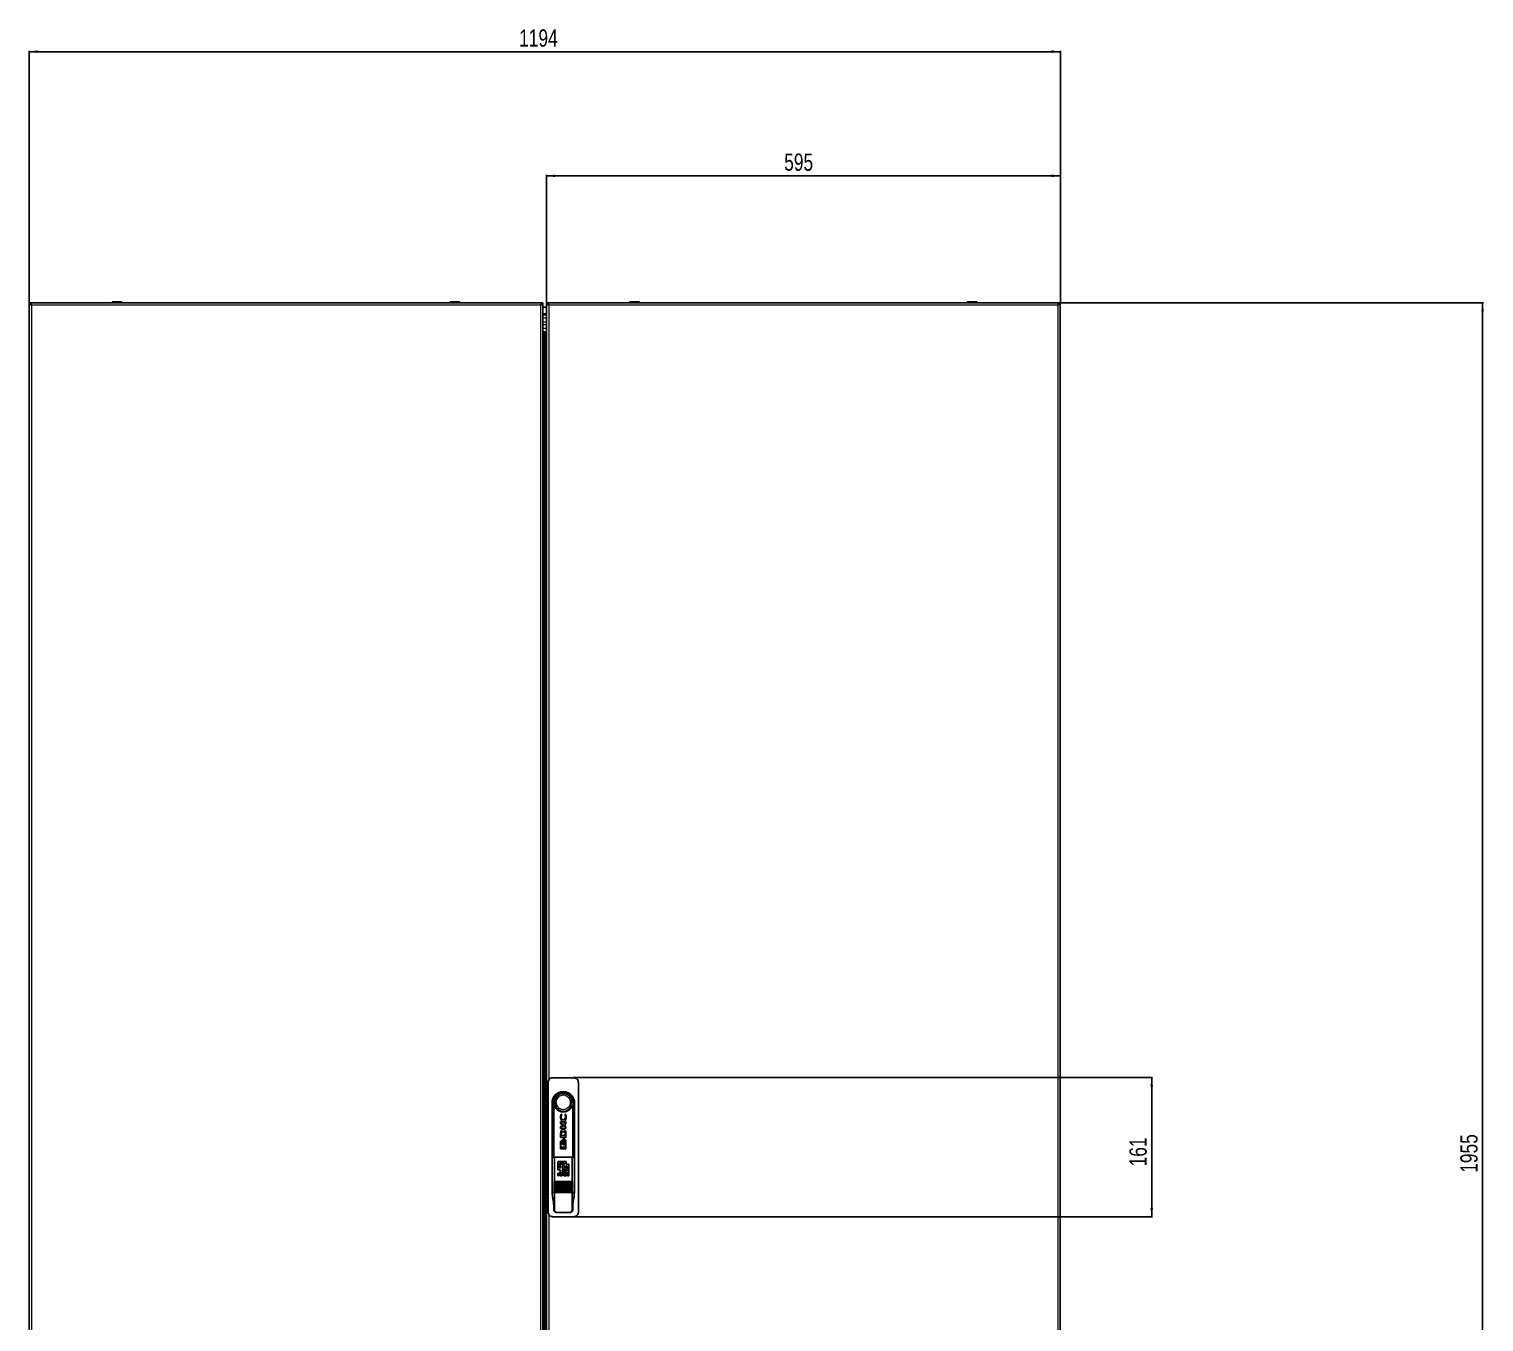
# Model space of a CAD drawing. Header units: millimetres. Extents: x -1264 to 3208, y -1920 to 1219.
# Drawn here: x 1523 to 3208, y -423 to 1073 of the extents above; entities that cross this region are included whole.
import ezdxf

# ---------------------------------------------------------------- set-up
doc = ezdxf.new("R2010")
doc.units = ezdxf.units.MM
doc.layers.add('FORMAT', color=7, linetype='Continuous')
doc.styles.add('SLDTEXTSTYLE0', font='TXT', dxfattribs={"width": 0.75})
doc.dimstyles.new('SLDDIMSTYLE0', dxfattribs={"dimtxt": 20, "dimasz": 10, "dimexe": 0, "dimexo": 0.0625, "dimgap": 5, "dimtad": 2, "dimdec": 1, "dimrnd": 1e-09, "dimzin": 12, "dimdsep": 46, "dimtxsty": 'SLDTEXTSTYLE0', "dimsah": 1, "dimcen": 0.09, "dimadec": 0, "dimazin": 3, "dimtfac": 1, "dimtofl": 0, "dimtmove": 0, "dimatfit": 3, "dimfxl": 0, "dimfrac": 2, "dimtolj": 1, "dimtzin": 12, "dimarcsym": 0})

# ---------------------------------------------------------------- blocks, each defined once
blk = doc.blocks.new('_D')
at = {"layer": 'FORMAT'}
for p, q in [((2715, 756.3), (3207.2, 756.3)), ((3206.2, -1198.7), (3206.2, 756.3)), ((2715, -1198.7), (3207.2, -1198.7))]:
    blk.add_line(p, q, dxfattribs=at)
for points in [[(3206.2, 756.3), (3204.7, 746.3), (3207.7, 746.3)], [(3206.2, -1198.7), (3207.7, -1188.7), (3204.7, -1188.7)]]:
    blk.add_solid(points, dxfattribs=at)
at = {"layer": 'FORMAT', "insert": (3180.4, -250.8), "char_height": 20, "attachment_point": 1, "rotation": 90, "style": 'SLDTEXTSTYLE0'}
blk.add_mtext('1955', dxfattribs=at)
blk = doc.blocks.new('_D_1')
at = {"layer": 'FORMAT'}
for p, q in [((1523.3, 756.3), (1523.3, 1048)), ((1523.3, 1047), (2717.3, 1047)), ((2717.3, 756.3), (2717.3, 1048))]:
    blk.add_line(p, q, dxfattribs=at)
for points in [[(1523.3, 1047), (1533.3, 1045.5), (1533.3, 1048.6)], [(2717.3, 1047), (2707.3, 1048.6), (2707.3, 1045.5)]]:
    blk.add_solid(points, dxfattribs=at)
at = {"layer": 'FORMAT', "insert": (2090.7, 1072.8), "char_height": 20, "attachment_point": 1, "style": 'SLDTEXTSTYLE0'}
blk.add_mtext('1194', dxfattribs=at)
blk = doc.blocks.new('_D_2')
at = {"layer": 'FORMAT'}
for p, q in [((2122.3, 756.3), (2122.3, 904.3)), ((2717.3, 903.3), (2122.3, 903.3)), ((2717.3, 756.3), (2717.3, 904.3))]:
    blk.add_line(p, q, dxfattribs=at)
for points in [[(2122.3, 903.3), (2132.3, 901.7), (2132.3, 904.8)], [(2717.3, 903.3), (2707.3, 904.8), (2707.3, 901.7)]]:
    blk.add_solid(points, dxfattribs=at)
at = {"layer": 'FORMAT', "insert": (2397.6, 929.1), "char_height": 20, "attachment_point": 1, "style": 'SLDTEXTSTYLE0'}
blk.add_mtext('595', dxfattribs=at)
blk = doc.blocks.new('_D_3')
at = {"layer": 'FORMAT'}
for p, q in [((2153.8, -140.7), (2824.1, -140.7)), ((2823.1, -140.7), (2823.1, -301.7)), ((2153.8, -301.7), (2824.1, -301.7))]:
    blk.add_line(p, q, dxfattribs=at)
for points in [[(2823.1, -140.7), (2821.6, -150.7), (2824.6, -150.7)], [(2823.1, -301.7), (2824.6, -291.7), (2821.6, -291.7)]]:
    blk.add_solid(points, dxfattribs=at)
at = {"layer": 'FORMAT', "insert": (2797.3, -243.4), "char_height": 20, "attachment_point": 1, "rotation": 90, "style": 'SLDTEXTSTYLE0'}
blk.add_mtext('161', dxfattribs=at)

msp = doc.modelspace()

# ---------------------------------------------------------------- linework, layer by layer
at = {"color": 7, "linetype": 'Continuous', "lineweight": 25}
for p, q in [((1523.28, -1198.72), (1523.28, 756.28)), ((1523.28, 756.28), (1525.28, 756.28)), ((2115.98, 756.28), (1525.58, 756.28)), ((1525.58, 754.28), (1525.58, 756.28)), ((1619.53, 757.03), (1619.53, 756.28)), ((1619.78, 757.28), (1630.78, 757.28)), ((1631.03, 756.28), (1631.03, 757.03)), ((2010.53, 757.03), (2010.53, 756.28)), ((2010.78, 757.28), (2013.27, 757.28)), ((2013.27, 757.28), (2021.78, 757.28)), ((2022.03, 756.28), (2022.03, 757.03)), ((2115.98, 756.28), (2115.98, 754.28)), ((2118.28, 756.28), (2116.28, 756.28)), ((2118.28, -1198.72), (2118.28, 756.28)), ((2122.28, 751.28), (2118.28, 751.28)), ((2122.28, 756.28), (2122.28, -1198.72)), ((2122.28, 756.28), (2124.28, 756.28)), ((2124.58, 756.28), (2714.98, 756.28)), ((2124.58, 756.28), (2124.58, 754.57)), ((2218.53, 757.03), (2218.53, 756.28)), ((2218.78, 757.28), (2229.78, 757.28)), ((2230.03, 756.28), (2230.03, 757.03)), ((2609.53, 757.03), (2609.53, 756.28)), ((2609.78, 757.28), (2612.27, 757.28)), ((2612.27, 757.28), (2620.78, 757.28)), ((2621.03, 756.28), (2621.03, 757.03)), ((2714.98, 754.58), (2714.98, 756.28)), ((2717.28, 756.28), (2715.28, 756.28)), ((2717.28, -1198.72), (2717.28, 756.28)), ((2118.82, 722.48), (2118.28, 722.48)), ((2118.41, 718.48), (2118.28, 718.48)), ((2124.28, -146.22), (2124.28, -296.22)), ((2153.78, -140.72), (2129.78, -140.72)), ((2159.28, -296.22), (2159.28, -146.22)), ((2128.78, -169.72), (2128.78, -272.72)), ((2130.78, -232.72), (2130.78, -172.72)), ((2130.78, -172.72), (2130.78, -172.72)), ((2139.08, -183.04), (2138.55, -186.2)), ((2140.16, -183.42), (2139.08, -183.04)), ((2140.16, -183.71), (2140.16, -183.42)), ((2144.57, -183.44), (2143.76, -183.16)), ((2143.76, -183.16), (2143.76, -183.39)), ((2145, -186.22), (2144.57, -183.44)), ((2152.78, -172.72), (2152.78, -232.72)), ((2152.78, -172.72), (2152.78, -172.72)), ((2154.78, -272.72), (2154.78, -169.72)), ((2141.42, -195.39), (2138.63, -191.59)), ((2138.63, -191.59), (2138.63, -193.28)), ((2138.63, -193.28), (2141.59, -197.27)), ((2141.59, -197.27), (2138.63, -197.27)), ((2138.63, -197.27), (2138.63, -199.5)), ((2138.63, -199.5), (2144.92, -199.5)), ((2144.92, -191.5), (2141.42, -195.39)), ((2142.28, -197.27), (2144.92, -194.24)), ((2144.92, -197.27), (2142.28, -197.27)), ((2144.92, -194.24), (2144.92, -191.5)), ((2144.92, -199.5), (2144.92, -197.27)), ((2138.63, -214.72), (2138.63, -222.57)), ((2138.64, -205.9), (2138.64, -210.13)), ((2138.64, -210.13), (2144.93, -210.13)), ((2139.14, -221.1), (2139.14, -214.86)), ((2139.14, -214.86), (2139.72, -214.86)), ((2139.72, -214.07), (2139.29, -214.07)), ((2139.59, -205.24), (2139.51, -206.21)), ((2139.51, -206.21), (2139.51, -207.77)), ((2139.51, -207.77), (2144.15, -207.77)), ((2139.72, -214.86), (2139.72, -214.07)), ((2141.45, -218.04), (2141.72, -217.9)), ((2141.74, -212.36), (2141.51, -212.22)), ((2141.65, -218.51), (2142.33, -218.51)), ((2142.48, -211.84), (2141.81, -211.84)), ((2141.87, -217.78), (2142.11, -217.51)), ((2142.11, -212.77), (2141.88, -212.49)), ((2142.22, -215.14), (2142.49, -213.58)), ((2142.5, -216.71), (2142.22, -215.14)), ((2142.49, -213.58), (2142.26, -213.01)), ((2142.27, -217.27), (2142.5, -216.71)), ((2142.72, -218.51), (2143.42, -218.51)), ((2143.57, -211.84), (2142.87, -211.84)), ((2144.15, -207.77), (2144.15, -206.35)), ((2144.44, -217.42), (2144.44, -221.1)), ((2144.9, -205.08), (2144.72, -203.46)), ((2144.93, -206.08), (2144.9, -205.08)), ((2144.92, -222.57), (2144.92, -214.72)), ((2144.93, -206.1), (2144.93, -206.08)), ((2144.93, -206.12), (2144.93, -206.1)), ((2144.93, -210.13), (2144.93, -206.12)), ((2128.81, -232.72), (2128.81, -273.22)), ((2128.81, -232.72), (2131.44, -232.72)), ((2131.44, -232.72), (2152.12, -232.72)), ((2131.44, -232.72), (2131.44, -260.72)), ((2144.44, -221.1), (2139.14, -221.1)), ((2139.29, -223.22), (2144.26, -223.22)), ((2152.12, -232.72), (2152.12, -260.72)), ((2152.12, -232.72), (2154.74, -232.72)), ((2154.74, -232.72), (2154.74, -273.22)), ((2135.43, -237.72), (2145.2, -237.72)), ((2135.43, -237.72), (2135.43, -247.48)), ((2138.36, -247.48), (2135.43, -247.48)), ((2137.5, -251.28), (2135.44, -251.28)), ((2135.44, -251.28), (2135.44, -254.25)), ((2136.31, -251.77), (2136.31, -252.57)), ((2136.31, -251.77), (2137.38, -251.77)), ((2137.34, -252.57), (2136.31, -252.57)), ((2137.39, -239.67), (2137.39, -245.53)), ((2137.39, -239.67), (2143.24, -239.67)), ((2138.36, -245.53), (2137.39, -245.53)), ((2138.36, -240.65), (2138.36, -245.53)), ((2143.24, -240.65), (2138.36, -240.65)), ((2138.36, -247.48), (2138.36, -250.41)), ((2148.12, -250.41), (2138.36, -250.41)), ((2140.82, -251.28), (2139.28, -254.25)), ((2140.31, -242.6), (2140.31, -245.53)), ((2140.31, -242.6), (2143.24, -242.6)), ((2143.24, -245.53), (2140.31, -245.53)), ((2140.31, -247.48), (2140.31, -248.45)), ((2140.31, -247.48), (2145.2, -247.48)), ((2146.17, -248.45), (2140.31, -248.45)), ((2140.74, -253.15), (2141.33, -251.88)), ((2141.84, -251.28), (2140.82, -251.28)), ((2141.33, -251.88), (2141.93, -253.15)), ((2143.4, -254.25), (2141.84, -251.28)), ((2143.24, -239.67), (2143.24, -240.65)), ((2143.24, -242.6), (2143.24, -245.53)), ((2145.16, -251.28), (2143.85, -251.28)), ((2143.85, -251.28), (2143.85, -254.25)), ((2144.69, -251.85), (2144.69, -254.25)), ((2144.69, -251.85), (2145.57, -254.25)), ((2146.02, -253.54), (2145.16, -251.28)), ((2145.2, -237.72), (2145.2, -240.65)), ((2145.2, -240.65), (2148.12, -240.65)), ((2145.2, -242.6), (2145.2, -247.48)), ((2145.2, -242.6), (2146.17, -242.6)), ((2146.87, -251.28), (2146.02, -253.54)), ((2146.17, -242.6), (2146.17, -248.45)), ((2146.48, -254.25), (2147.36, -251.85)), ((2148.19, -251.28), (2146.87, -251.28)), ((2147.36, -251.85), (2147.36, -254.25)), ((2148.12, -240.65), (2148.12, -250.41)), ((2148.19, -251.28), (2148.19, -254.25)), ((2131.18, -260.82), (2131.38, -260.82)), ((2152.17, -260.82), (2131.38, -260.82)), ((2152.17, -262.22), (2131.38, -262.22)), ((2152.17, -263.62), (2131.38, -263.62)), ((2152.17, -265.02), (2131.38, -265.02)), ((2152.17, -266.42), (2131.38, -266.42)), ((2152.17, -267.82), (2131.38, -267.82)), ((2152.17, -269.22), (2131.38, -269.22)), ((2135.44, -254.25), (2136.31, -254.25)), ((2136.31, -253.07), (2136.31, -254.25)), ((2136.31, -253.07), (2137.24, -253.07)), ((2137.87, -253.55), (2137.89, -253.87)), ((2138.02, -254.25), (2138.98, -254.25)), ((2138.81, -253.81), (2138.79, -253.46)), ((2138.81, -253.81), (2138.81, -253.83)), ((2138.98, -254.16), (2138.98, -254.25)), ((2139.28, -254.25), (2140.22, -254.25)), ((2140.22, -254.25), (2140.5, -253.64)), ((2140.5, -253.64), (2142.17, -253.64)), ((2141.93, -253.15), (2140.74, -253.15)), ((2142.17, -253.64), (2142.47, -254.25)), ((2142.47, -254.25), (2143.4, -254.25)), ((2143.85, -254.25), (2144.69, -254.25)), ((2145.57, -254.25), (2146.48, -254.25)), ((2147.36, -254.25), (2148.19, -254.25)), ((2152.17, -260.82), (2152.38, -260.82)), ((2128.81, -273.22), (2131.44, -273.22)), ((2128.81, -273.72), (2131.44, -273.72)), ((2130.78, -273.72), (2130.78, -273.22)), ((2152.17, -270.62), (2131.38, -270.62)), ((2131.44, -271.92), (2131.44, -273.22)), ((2131.44, -273.22), (2152.12, -273.22)), ((2131.44, -293.72), (2131.44, -273.72)), ((2131.44, -273.72), (2152.12, -273.72)), ((2152.12, -271.92), (2152.12, -273.22)), ((2152.12, -273.22), (2154.74, -273.22)), ((2152.12, -293.72), (2152.12, -273.72)), ((2152.12, -273.72), (2154.74, -273.72)), ((2152.78, -273.22), (2152.78, -273.72)), ((2129.78, -301.72), (2153.78, -301.72)), ((2130.82, -293.72), (2130.82, -290.63)), ((2135.05, -296.72), (2134.12, -296.72)), ((2148.51, -296.72), (2135.05, -296.72)), ((2149.44, -296.72), (2148.51, -296.72)), ((2152.74, -293.72), (2152.74, -290.63))]:
    msp.add_line(p, q, dxfattribs=at)
at = {"color": 8, "linetype": 'Continuous', "lineweight": 18}
for p, q in [((1525.88, 753.68), (1525.88, -1196.12)), ((2115.68, 753.68), (1525.88, 753.68)), ((1631.03, 757.03), (1619.53, 757.03)), ((2013.13, 757.03), (2010.53, 757.03)), ((2022.03, 757.03), (2013.13, 757.03)), ((2115.68, -1196.12), (2115.68, 753.68)), ((2122.28, 743.56), (2118.28, 743.56)), ((2122.28, 742.11), (2118.28, 742.11)), ((2124.88, 753.68), (2124.88, -143.88)), ((2714.68, 753.68), (2124.88, 753.68)), ((2230.03, 757.03), (2218.53, 757.03)), ((2612.13, 757.03), (2609.53, 757.03)), ((2621.03, 757.03), (2612.13, 757.03)), ((2714.68, -1196.12), (2714.68, 753.68)), ((2122.28, 738.34), (2118.28, 738.34)), ((2122.28, 734.02), (2118.28, 734.02)), ((2122.28, 730.79), (2118.28, 730.79)), ((2122.28, 726.47), (2118.28, 726.47)), ((2119.29, -1165.85), (2119.29, 723.41)), ((2119.76, 723.43), (2119.76, -1165.87)), ((2120.33, -1165.53), (2120.33, 723.1)), ((2121.68, 723.1), (2121.68, -1165.53)), ((2131.44, -260.72), (2152.12, -260.72)), ((2124.88, -298.56), (2124.88, -1196.12)), ((2130.82, -293.72), (2131.44, -293.72)), ((2152.12, -293.72), (2152.74, -293.72))]:
    msp.add_line(p, q, dxfattribs=at)
at = {"color": 7, "linetype": 'Continuous', "lineweight": 25}
for centre, radius, start, end in [((1619.78, 757.03), 0.25, 90, 180), ((1630.78, 757.03), 0.25, 0, 90), ((2010.78, 757.03), 0.25, 90, 180), ((2021.78, 757.03), 0.25, 0, 90), ((2218.78, 757.03), 0.25, 90, 180), ((2229.78, 757.03), 0.25, 0, 90), ((2609.78, 757.03), 0.25, 90, 180), ((2620.78, 757.03), 0.25, 0, 90), ((2141.78, -169.72), 13, 144.60565, 180), ((2141.78, -169.72), 11.4, 344.74488, 195.25752), ((2141.78, -169.72), 13, 35.39435, 144.60565), ((2141.78, -169.72), 13, 0, 35.39435), ((2141.78, -272.72), 13, 180, 184.41172), ((2141.78, -272.72), 13, 355.58829, 0)]:
    msp.add_arc(centre, radius, start, end, dxfattribs=at)
for points in [[(1523.28, 756.28), (1523.32, 756.07), (1523.4, 755.63), (1524, 754.98), (1524.86, 754.33), (1525.54, 753.9), (1525.88, 753.68)], [(1525.28, 756.28), (1525.32, 755.85), (1525.39, 754.98), (1525.72, 754.12), (1525.88, 753.68)], [(1525.88, 753.68), (1525.85, 754.02), (1525.8, 754.7), (1525.73, 755.56), (1525.65, 756.17), (1525.6, 756.24), (1525.58, 756.28)], [(1525.88, 753.68), (1525.85, 753.76), (1525.8, 753.92), (1525.73, 754.12), (1525.65, 754.26), (1525.6, 754.27), (1525.58, 754.28)], [(2115.98, 756.28), (2115.95, 756.24), (2115.9, 756.17), (2115.83, 755.56), (2115.75, 754.7), (2115.7, 754.02), (2115.68, 753.68)], [(2115.68, 753.68), (2116.02, 753.9), (2116.7, 754.33), (2117.56, 754.98), (2118.16, 755.63), (2118.24, 756.07), (2118.28, 756.28)], [(2115.68, 753.68), (2115.84, 754.12), (2116.17, 754.98), (2116.24, 755.85), (2116.28, 756.28)], [(2115.98, 754.28), (2115.95, 754.27), (2115.9, 754.26), (2115.83, 754.12), (2115.75, 753.92), (2115.7, 753.76), (2115.68, 753.68)], [(2124.88, 753.68), (2124.85, 754.02), (2124.8, 754.7), (2124.73, 755.56), (2124.65, 756.17), (2124.6, 756.24), (2124.58, 756.28)], [(2714.98, 756.28), (2714.95, 756.24), (2714.9, 756.17), (2714.83, 755.56), (2714.75, 754.7), (2714.7, 754.02), (2714.68, 753.68)]]:
    msp.add_open_spline(points, degree=3, dxfattribs=at)
for points, knots in [([(2122.28, 756.28), (2122.31, 756.1), (2122.37, 755.69), (2122.9, 755.07), (2123.78, 754.38), (2124.5, 753.92), (2124.88, 753.68)], [0, 0, 0, 0, 0.2135062, 0.4683221, 0.7232409, 1, 1, 1, 1]), ([(2124.28, 756.28), (2124.31, 755.9), (2124.35, 755.28), (2124.61, 754.42), (2124.79, 753.93), (2124.88, 753.68)], [0, 0, 0, 0, 0.43750004, 0.71569026, 1, 1, 1, 1]), ([(2714.68, 753.68), (2714.97, 753.87), (2715.6, 754.27), (2716.46, 754.89), (2717.14, 755.58), (2717.23, 756.04), (2717.28, 756.28)], [0, 0, 0, 0, 0.2113527, 0.4661677, 0.7210903, 1, 1, 1, 1]), ([(2714.68, 753.68), (2714.82, 754.06), (2715.04, 754.68), (2715.24, 755.55), (2715.27, 756.04), (2715.28, 756.28)], [0, 0, 0, 0, 0.4375, 0.7156903, 1, 1, 1, 1]), ([(2129.78, -140.72), (2129.16, -140.78), (2127.92, -140.9), (2126.28, -141.85), (2125.03, -143.24), (2124.37, -144.79), (2124.31, -145.81), (2124.28, -146.22)], [0, 0, 0, 0, 0.2146939, 0.4293877, 0.6440816, 0.8587754, 1, 1, 1, 1]), ([(2159.28, -146.22), (2159.22, -145.6), (2159.1, -144.36), (2158.15, -142.71), (2156.75, -141.47), (2155.21, -140.81), (2154.18, -140.74), (2153.78, -140.72)], [0, 0, 0, 0, 0.2146898, 0.4293796, 0.6440728, 0.8587666, 1, 1, 1, 1]), ([(2152.78, -172.72), (2152.7, -172.86), (2152.6, -173.06), (2152.41, -173), (2152.36, -172.93), (2152.34, -172.94), (2152.31, -172.98), (2152.23, -173.12), (2151.97, -173.72), (2151.29, -175.23), (2149.62, -177.4), (2146.77, -179.42), (2143.16, -180.47), (2139.36, -180.3), (2135.82, -178.9), (2133.27, -176.67), (2131.94, -174.61), (2131.45, -173.38), (2131.27, -173.01), (2131.23, -172.96), (2131.21, -172.93), (2131.18, -172.95), (2131.09, -173.02), (2130.92, -173.05), (2130.83, -172.84), (2130.78, -172.72)], [0, 0, 0, 0, 0.0606924, 0.0805589, 0.0842327, 0.0858551, 0.088471, 0.0918895, 0.1038086, 0.1490341, 0.2394014, 0.348151, 0.4589406, 0.5711838, 0.6838346, 0.7958468, 0.8697554, 0.9066852, 0.9101249, 0.9128346, 0.9146791, 0.9165483, 0.9244032, 0.9559527, 1, 1, 1, 1]), ([(2139.38, -186.14), (2139.41, -185.7), (2139.47, -184.83), (2139.93, -184.08), (2140.16, -183.71)], [0, 0, 0, 0, 0.50096338, 1, 1, 1, 1]), ([(2143.76, -183.39), (2143.93, -183.84), (2144.26, -184.72), (2144.3, -185.67), (2144.32, -186.14)], [0, 0, 0, 0, 0.5000842, 1, 1, 1, 1]), ([(2138.55, -186.2), (2138.58, -186.79), (2138.63, -187.97), (2139.13, -189.68), (2139.87, -190.99), (2140.7, -191.64), (2141.25, -191.87), (2141.55, -191.89), (2141.7, -191.91)], [0, 0, 0, 0, 0.2502823, 0.4993933, 0.7487907, 0.8746994, 0.9372862, 1, 1, 1, 1]), ([(2144.72, -203.46), (2144.63, -203.16), (2144.45, -202.56), (2143.94, -201.77), (2143.25, -201.13), (2142.4, -200.73), (2141.45, -200.69), (2140.55, -201), (2139.81, -201.6), (2139.46, -202.11), (2139.29, -202.37)], [0, 0, 0, 0, 0.1255568, 0.2501397, 0.3754769, 0.5000684, 0.6244194, 0.7493773, 0.8740706, 1, 1, 1, 1]), ([(2141.85, -189.4), (2141.66, -189.38), (2141.29, -189.35), (2140.77, -189.09), (2140.33, -188.74), (2139.86, -188.15), (2139.46, -187.27), (2139.4, -186.52), (2139.38, -186.14)], [0, 0, 0, 0, 0.1244159, 0.2483566, 0.3739824, 0.5001693, 0.7493996, 1, 1, 1, 1]), ([(2141.7, -191.91), (2142.01, -191.88), (2142.62, -191.82), (2143.45, -191.36), (2144.06, -190.66), (2144.61, -189.56), (2144.95, -188.05), (2144.99, -186.83), (2145, -186.22)], [0, 0, 0, 0, 0.1252623, 0.2501242, 0.3753839, 0.500707, 0.7503222, 1, 1, 1, 1]), ([(2144.32, -186.14), (2144.29, -186.52), (2144.24, -187.27), (2143.84, -188.14), (2143.37, -188.73), (2142.94, -189.09), (2142.42, -189.35), (2142.04, -189.38), (2141.85, -189.4)], [0, 0, 0, 0, 0.2499646, 0.4978209, 0.6230141, 0.7485813, 0.8742843, 1, 1, 1, 1]), ([(2139.29, -214.07), (2139.21, -214.08), (2139.04, -214.1), (2138.82, -214.25), (2138.69, -214.43), (2138.64, -214.59), (2138.64, -214.68), (2138.63, -214.72)], [0, 0, 0, 0, 0.2494454, 0.4989987, 0.7485105, 0.8738593, 1, 1, 1, 1]), ([(2139.29, -202.37), (2139.16, -202.64), (2138.9, -203.19), (2138.7, -204.39), (2138.66, -205.3), (2138.64, -205.9)], [0, 0, 0, 0, 0.249362, 0.4996719, 1, 1, 1, 1]), ([(2141.8, -203.22), (2141.52, -203.23), (2141.09, -203.24), (2140.55, -203.42), (2140.19, -203.67), (2139.95, -204.02), (2139.74, -204.54), (2139.65, -204.96), (2139.59, -205.24)], [0, 0, 0, 0, 0.2494324, 0.37514, 0.4993561, 0.6234585, 0.749245, 1, 1, 1, 1]), ([(2141.51, -212.22), (2141.38, -212.28), (2141.12, -212.41), (2140.71, -212.82), (2140.35, -213.45), (2140.1, -214.28), (2140.08, -214.85), (2140.06, -215.14)], [0, 0, 0, 0, 0.1246003, 0.2489765, 0.5004054, 0.7493329, 1, 1, 1, 1]), ([(2140.06, -215.14), (2140.07, -215.42), (2140.1, -215.98), (2140.34, -216.8), (2140.68, -217.42), (2141.08, -217.84), (2141.33, -217.97), (2141.45, -218.04)], [0, 0, 0, 0, 0.24873067, 0.49737733, 0.75052803, 0.87523315, 1, 1, 1, 1]), ([(2140.57, -215.14), (2140.62, -214.62), (2140.69, -213.84), (2141.15, -212.88), (2141.54, -212.54), (2141.74, -212.36)], [0, 0, 0, 0, 0.4989654, 0.749922, 1, 1, 1, 1]), ([(2141.72, -217.9), (2141.52, -217.73), (2141.14, -217.38), (2140.69, -216.43), (2140.62, -215.65), (2140.57, -215.14)], [0, 0, 0, 0, 0.2495753, 0.5008418, 1, 1, 1, 1]), ([(2141.88, -212.49), (2141.71, -212.66), (2141.37, -213.02), (2140.98, -213.92), (2140.92, -214.65), (2140.87, -215.14)], [0, 0, 0, 0, 0.2501927, 0.5001584, 1, 1, 1, 1]), ([(2140.87, -215.14), (2140.91, -215.62), (2140.98, -216.35), (2141.37, -217.25), (2141.7, -217.61), (2141.87, -217.78)], [0, 0, 0, 0, 0.49958431, 0.74952711, 1, 1, 1, 1]), ([(2141.38, -215.14), (2141.41, -214.72), (2141.45, -214.08), (2141.75, -213.28), (2141.99, -212.94), (2142.11, -212.77)], [0, 0, 0, 0, 0.5014603, 0.750257, 1, 1, 1, 1]), ([(2142.11, -217.51), (2141.99, -217.34), (2141.75, -216.99), (2141.46, -216.19), (2141.42, -215.56), (2141.38, -215.14)], [0, 0, 0, 0, 0.2508953, 0.500775, 1, 1, 1, 1]), ([(2143.15, -215.14), (2143.1, -215.79), (2143.02, -216.76), (2142.51, -217.77), (2142.09, -218.28), (2141.8, -218.43), (2141.65, -218.51)], [0, 0, 0, 0, 0.4971459, 0.7483739, 0.8746499, 1, 1, 1, 1]), ([(2142.26, -213.01), (2142.1, -213.35), (2141.76, -214.02), (2141.73, -214.76), (2141.71, -215.14)], [0, 0, 0, 0, 0.4984332, 1, 1, 1, 1]), ([(2141.71, -215.14), (2141.73, -215.52), (2141.76, -216.26), (2142.1, -216.94), (2142.27, -217.27)], [0, 0, 0, 0, 0.5014711, 1, 1, 1, 1]), ([(2144.15, -206.35), (2144.14, -205.97), (2144.12, -205.23), (2143.92, -204.27), (2143.44, -203.67), (2142.77, -203.27), (2142.19, -203.24), (2141.8, -203.22)], [0, 0, 0, 0, 0.2484271, 0.4973724, 0.6229029, 0.7485104, 1, 1, 1, 1]), ([(2141.81, -211.84), (2141.93, -211.93), (2142.19, -212.11), (2142.57, -212.61), (2143.03, -213.59), (2143.1, -214.52), (2143.15, -215.14)], [0, 0, 0, 0, 0.12567833, 0.25113951, 0.5015899, 1, 1, 1, 1]), ([(2142.33, -218.51), (2142.47, -218.43), (2142.76, -218.28), (2143.18, -217.78), (2143.7, -216.76), (2143.77, -215.79), (2143.82, -215.14)], [0, 0, 0, 0, 0.1252924, 0.2510094, 0.5010488, 1, 1, 1, 1]), ([(2143.82, -215.14), (2143.78, -214.52), (2143.71, -213.6), (2143.24, -212.61), (2142.87, -212.11), (2142.61, -211.93), (2142.48, -211.84)], [0, 0, 0, 0, 0.49616807, 0.74770282, 0.87411145, 1, 1, 1, 1]), ([(2144.22, -215.14), (2144.17, -215.79), (2144.09, -216.76), (2143.58, -217.77), (2143.16, -218.28), (2142.86, -218.43), (2142.72, -218.51)], [0, 0, 0, 0, 0.4971542, 0.7483802, 0.8746534, 1, 1, 1, 1]), ([(2142.87, -211.84), (2143, -211.93), (2143.26, -212.11), (2143.63, -212.61), (2144.1, -213.59), (2144.17, -214.52), (2144.22, -215.14)], [0, 0, 0, 0, 0.1256773, 0.2511366, 0.5015854, 1, 1, 1, 1]), ([(2143.42, -218.51), (2143.53, -218.45), (2143.76, -218.34), (2144.13, -217.98), (2144.31, -217.65), (2144.44, -217.42)], [0, 0, 0, 0, 0.2481114, 0.4958631, 1, 1, 1, 1]), ([(2144.92, -214.72), (2144.9, -214.45), (2144.85, -213.9), (2144.56, -213.13), (2144.23, -212.53), (2143.91, -212.08), (2143.68, -211.92), (2143.57, -211.84)], [0, 0, 0, 0, 0.24982178, 0.49930951, 0.74874136, 0.87487886, 1, 1, 1, 1]), ([(2138.63, -222.57), (2138.64, -222.61), (2138.64, -222.7), (2138.69, -222.86), (2138.82, -223.04), (2139.04, -223.19), (2139.21, -223.21), (2139.29, -223.22)], [0, 0, 0, 0, 0.1253881, 0.2505914, 0.5001924, 0.7498055, 1, 1, 1, 1]), ([(2144.26, -223.22), (2144.35, -223.21), (2144.52, -223.19), (2144.74, -223.04), (2144.86, -222.86), (2144.92, -222.7), (2144.92, -222.61), (2144.92, -222.57)], [0, 0, 0, 0, 0.2494374, 0.4989967, 0.7485162, 0.8738601, 1, 1, 1, 1]), ([(2138.03, -252.17), (2138.02, -252.22), (2138.02, -252.3), (2137.96, -252.4), (2137.87, -252.48), (2137.67, -252.57), (2137.48, -252.57), (2137.34, -252.57)], [0, 0, 0, 0, 0.1448477, 0.2595538, 0.3741459, 0.5488424, 1, 1, 1, 1]), ([(2137.38, -251.77), (2137.52, -251.78), (2137.7, -251.79), (2137.9, -251.89), (2137.98, -251.98), (2138.02, -252.08), (2138.03, -252.14), (2138.03, -252.17)], [0, 0, 0, 0, 0.4647786, 0.6394977, 0.7667833, 0.8944855, 1, 1, 1, 1]), ([(2138.9, -252.11), (2138.89, -252.02), (2138.88, -251.86), (2138.77, -251.65), (2138.58, -251.48), (2138.16, -251.3), (2137.77, -251.29), (2137.5, -251.28)], [0, 0, 0, 0, 0.14914118, 0.26413398, 0.37885165, 0.56023249, 1, 1, 1, 1]), ([(2138.27, -252.81), (2138.38, -252.78), (2138.56, -252.73), (2138.76, -252.56), (2138.87, -252.37), (2138.9, -252.21), (2138.9, -252.13), (2138.9, -252.11)], [0, 0, 0, 0, 0.3314728, 0.5464809, 0.7625261, 0.960277, 1, 1, 1, 1]), ([(2131.43, -262.12), (2131.39, -261.9), (2131.33, -261.58), (2131.24, -261.14), (2131.2, -260.93), (2131.18, -260.82)], [0, 0, 0, 0, 0.49999327, 0.74999583, 1, 1, 1, 1]), ([(2131.43, -263.52), (2131.39, -263.3), (2131.33, -262.98), (2131.24, -262.54), (2131.2, -262.33), (2131.18, -262.22)], [0, 0, 0, 0, 0.4999933, 0.7499958, 1, 1, 1, 1]), ([(2131.43, -264.92), (2131.39, -264.7), (2131.33, -264.38), (2131.24, -263.94), (2131.2, -263.73), (2131.18, -263.62)], [0, 0, 0, 0, 0.4999933, 0.7499958, 1, 1, 1, 1]), ([(2131.43, -266.32), (2131.39, -266.1), (2131.33, -265.78), (2131.24, -265.34), (2131.2, -265.13), (2131.18, -265.02)], [0, 0, 0, 0, 0.4999933, 0.7499958, 1, 1, 1, 1]), ([(2131.43, -267.72), (2131.39, -267.5), (2131.33, -267.18), (2131.24, -266.74), (2131.2, -266.53), (2131.18, -266.42)], [0, 0, 0, 0, 0.4999933, 0.7499958, 1, 1, 1, 1]), ([(2131.43, -269.12), (2131.39, -268.9), (2131.33, -268.58), (2131.24, -268.14), (2131.2, -267.93), (2131.18, -267.82)], [0, 0, 0, 0, 0.4999933, 0.7499958, 1, 1, 1, 1]), ([(2131.43, -270.52), (2131.39, -270.3), (2131.33, -269.98), (2131.24, -269.54), (2131.2, -269.33), (2131.18, -269.22)], [0, 0, 0, 0, 0.4999933, 0.7499958, 1, 1, 1, 1]), ([(2131.38, -260.82), (2131.39, -260.82), (2131.4, -260.81), (2131.42, -260.79), (2131.43, -260.76), (2131.44, -260.73), (2131.44, -260.72), (2131.44, -260.72)], [0, 0, 0, 0, 0.2956914, 0.5686867, 0.7598531, 0.9519121, 1, 1, 1, 1]), ([(2131.38, -262.22), (2131.39, -262.22), (2131.4, -262.21), (2131.42, -262.19), (2131.43, -262.16), (2131.44, -262.13), (2131.44, -262.12), (2131.44, -262.12)], [0, 0, 0, 0, 0.2956914, 0.5686867, 0.7598531, 0.9519121, 1, 1, 1, 1]), ([(2131.38, -263.62), (2131.39, -263.62), (2131.4, -263.61), (2131.42, -263.59), (2131.43, -263.56), (2131.44, -263.53), (2131.44, -263.52), (2131.44, -263.52)], [0, 0, 0, 0, 0.2956914, 0.5686867, 0.7598531, 0.9519121, 1, 1, 1, 1]), ([(2131.38, -265.02), (2131.39, -265.02), (2131.4, -265.01), (2131.42, -264.99), (2131.43, -264.96), (2131.44, -264.93), (2131.44, -264.92), (2131.44, -264.92)], [0, 0, 0, 0, 0.2956914, 0.5686867, 0.7598531, 0.9519121, 1, 1, 1, 1]), ([(2131.38, -266.42), (2131.39, -266.42), (2131.4, -266.41), (2131.42, -266.39), (2131.43, -266.36), (2131.44, -266.33), (2131.44, -266.32), (2131.44, -266.32)], [0, 0, 0, 0, 0.2956914, 0.5686867, 0.7598531, 0.9519121, 1, 1, 1, 1]), ([(2131.38, -267.82), (2131.39, -267.82), (2131.4, -267.81), (2131.42, -267.79), (2131.43, -267.76), (2131.44, -267.73), (2131.44, -267.72), (2131.44, -267.72)], [0, 0, 0, 0, 0.2956914, 0.5686867, 0.7598531, 0.9519121, 1, 1, 1, 1]), ([(2131.38, -269.22), (2131.39, -269.22), (2131.4, -269.21), (2131.42, -269.19), (2131.43, -269.16), (2131.44, -269.13), (2131.44, -269.12), (2131.44, -269.12)], [0, 0, 0, 0, 0.2956914, 0.5686867, 0.7598531, 0.9519121, 1, 1, 1, 1]), ([(2152.12, -262.12), (2150.2, -262.12), (2146.35, -262.12), (2139.42, -262.12), (2134.47, -262.12), (2131.44, -262.12)], [0, 0, 0, 0, 0.2800507, 0.5600468, 1, 1, 1, 1]), ([(2152.12, -263.52), (2150.2, -263.52), (2146.35, -263.52), (2139.42, -263.52), (2134.47, -263.52), (2131.44, -263.52)], [0, 0, 0, 0, 0.2800507, 0.5600468, 1, 1, 1, 1]), ([(2152.12, -264.92), (2150.2, -264.92), (2146.35, -264.92), (2139.42, -264.92), (2134.47, -264.92), (2131.44, -264.92)], [0, 0, 0, 0, 0.2800507, 0.5600468, 1, 1, 1, 1]), ([(2152.12, -266.32), (2150.2, -266.32), (2146.35, -266.32), (2139.42, -266.32), (2134.47, -266.32), (2131.44, -266.32)], [0, 0, 0, 0, 0.2800507, 0.5600468, 1, 1, 1, 1]), ([(2152.12, -267.72), (2150.2, -267.72), (2146.35, -267.72), (2139.42, -267.72), (2134.47, -267.72), (2131.44, -267.72)], [0, 0, 0, 0, 0.28005072, 0.56004677, 1, 1, 1, 1]), ([(2152.12, -269.12), (2150.2, -269.12), (2146.35, -269.12), (2139.42, -269.12), (2134.47, -269.12), (2131.44, -269.12)], [0, 0, 0, 0, 0.2800507, 0.5600468, 1, 1, 1, 1]), ([(2137.24, -253.07), (2137.35, -253.07), (2137.51, -253.08), (2137.69, -253.14), (2137.77, -253.2), (2137.83, -253.31), (2137.86, -253.43), (2137.87, -253.51), (2137.87, -253.55)], [0, 0, 0, 0, 0.3623072, 0.4997618, 0.6038945, 0.7077513, 0.8881589, 1, 1, 1, 1]), ([(2137.89, -253.87), (2137.89, -253.9), (2137.9, -253.97), (2137.92, -254.1), (2137.97, -254.19), (2138.01, -254.24), (2138.02, -254.25)], [0, 0, 0, 0, 0.2561394, 0.5126978, 0.9190221, 1, 1, 1, 1]), ([(2138.79, -253.46), (2138.78, -253.35), (2138.76, -253.19), (2138.66, -253), (2138.49, -252.88), (2138.35, -252.83), (2138.27, -252.81)], [0, 0, 0, 0, 0.3364219, 0.5234602, 0.710673, 1, 1, 1, 1]), ([(2138.98, -254.16), (2138.95, -254.14), (2138.9, -254.12), (2138.85, -254.04), (2138.81, -253.94), (2138.81, -253.86), (2138.81, -253.83)], [0, 0, 0, 0, 0.2026304, 0.4204058, 0.7280078, 1, 1, 1, 1]), ([(2152.12, -260.72), (2152.12, -260.73), (2152.12, -260.75), (2152.13, -260.77), (2152.14, -260.8), (2152.16, -260.81), (2152.17, -260.82), (2152.17, -260.82)], [0, 0, 0, 0, 0.1717087, 0.3429843, 0.5250053, 0.735802, 1, 1, 1, 1]), ([(2152.38, -260.82), (2152.36, -260.93), (2152.31, -261.2), (2152.22, -261.63), (2152.16, -261.96), (2152.12, -262.12)], [0, 0, 0, 0, 0.249996, 0.6249953, 1, 1, 1, 1]), ([(2152.12, -262.12), (2152.12, -262.13), (2152.12, -262.15), (2152.13, -262.17), (2152.14, -262.2), (2152.16, -262.21), (2152.17, -262.22), (2152.17, -262.22)], [0, 0, 0, 0, 0.17170867, 0.34298427, 0.5250053, 0.73580203, 1, 1, 1, 1]), ([(2152.38, -262.22), (2152.36, -262.33), (2152.31, -262.6), (2152.22, -263.03), (2152.16, -263.36), (2152.12, -263.52)], [0, 0, 0, 0, 0.249996, 0.6249953, 1, 1, 1, 1]), ([(2152.12, -263.52), (2152.12, -263.53), (2152.12, -263.55), (2152.13, -263.57), (2152.14, -263.6), (2152.16, -263.61), (2152.17, -263.62), (2152.17, -263.62)], [0, 0, 0, 0, 0.1717087, 0.3429843, 0.5250053, 0.735802, 1, 1, 1, 1]), ([(2152.38, -263.62), (2152.36, -263.73), (2152.31, -264), (2152.22, -264.43), (2152.16, -264.76), (2152.12, -264.92)], [0, 0, 0, 0, 0.249996, 0.6249953, 1, 1, 1, 1]), ([(2152.12, -264.92), (2152.12, -264.93), (2152.12, -264.95), (2152.13, -264.97), (2152.14, -265), (2152.16, -265.01), (2152.17, -265.02), (2152.17, -265.02)], [0, 0, 0, 0, 0.1717087, 0.3429843, 0.5250053, 0.735802, 1, 1, 1, 1]), ([(2152.38, -265.02), (2152.36, -265.13), (2152.31, -265.4), (2152.22, -265.83), (2152.16, -266.16), (2152.12, -266.32)], [0, 0, 0, 0, 0.249996, 0.6249953, 1, 1, 1, 1]), ([(2152.12, -266.32), (2152.12, -266.33), (2152.12, -266.35), (2152.13, -266.37), (2152.14, -266.4), (2152.16, -266.41), (2152.17, -266.42), (2152.17, -266.42)], [0, 0, 0, 0, 0.1717087, 0.3429843, 0.5250053, 0.735802, 1, 1, 1, 1]), ([(2152.38, -266.42), (2152.36, -266.53), (2152.31, -266.8), (2152.22, -267.23), (2152.16, -267.56), (2152.12, -267.72)], [0, 0, 0, 0, 0.249996, 0.6249953, 1, 1, 1, 1]), ([(2152.12, -267.72), (2152.12, -267.73), (2152.12, -267.75), (2152.13, -267.77), (2152.14, -267.8), (2152.16, -267.81), (2152.17, -267.82), (2152.17, -267.82)], [0, 0, 0, 0, 0.1717087, 0.3429843, 0.5250053, 0.735802, 1, 1, 1, 1]), ([(2152.38, -267.82), (2152.36, -267.93), (2152.31, -268.2), (2152.22, -268.63), (2152.16, -268.96), (2152.12, -269.12)], [0, 0, 0, 0, 0.249996, 0.6249953, 1, 1, 1, 1]), ([(2152.12, -269.12), (2152.12, -269.13), (2152.12, -269.15), (2152.13, -269.17), (2152.14, -269.2), (2152.16, -269.21), (2152.17, -269.22), (2152.17, -269.22)], [0, 0, 0, 0, 0.1717087, 0.3429843, 0.5250053, 0.735802, 1, 1, 1, 1]), ([(2152.38, -269.22), (2152.36, -269.33), (2152.31, -269.6), (2152.22, -270.03), (2152.16, -270.36), (2152.12, -270.52)], [0, 0, 0, 0, 0.249996, 0.6249953, 1, 1, 1, 1]), ([(2128.81, -273.72), (2128.92, -274.96), (2129.13, -277.45), (2129.54, -279.99), (2129.75, -281.26)], [0, 0, 0, 0, 0.499713, 1, 1, 1, 1]), ([(2129.75, -281.26), (2129.94, -282.44), (2130.33, -284.81), (2130.76, -288.01), (2130.81, -290.01), (2130.82, -290.63)], [0, 0, 0, 0, 0.40101464, 0.81237094, 1, 1, 1, 1]), ([(2131.43, -271.92), (2131.39, -271.7), (2131.33, -271.38), (2131.24, -270.94), (2131.2, -270.73), (2131.18, -270.62)], [0, 0, 0, 0, 0.4999933, 0.7499958, 1, 1, 1, 1]), ([(2131.38, -270.62), (2131.39, -270.62), (2131.4, -270.61), (2131.42, -270.59), (2131.43, -270.56), (2131.44, -270.53), (2131.44, -270.52), (2131.44, -270.52)], [0, 0, 0, 0, 0.2956914, 0.5686867, 0.7598531, 0.9519121, 1, 1, 1, 1]), ([(2152.12, -270.52), (2150.2, -270.52), (2146.35, -270.52), (2139.42, -270.52), (2134.47, -270.52), (2131.44, -270.52)], [0, 0, 0, 0, 0.2800507, 0.5600468, 1, 1, 1, 1]), ([(2152.12, -271.92), (2150.2, -271.92), (2146.35, -271.92), (2139.42, -271.92), (2134.47, -271.92), (2131.44, -271.92)], [0, 0, 0, 0, 0.2800507, 0.5600468, 1, 1, 1, 1]), ([(2152.12, -270.52), (2152.12, -270.53), (2152.12, -270.55), (2152.13, -270.57), (2152.14, -270.6), (2152.16, -270.61), (2152.17, -270.62), (2152.17, -270.62)], [0, 0, 0, 0, 0.1717087, 0.3429843, 0.5250053, 0.735802, 1, 1, 1, 1]), ([(2152.38, -270.62), (2152.36, -270.73), (2152.31, -271), (2152.22, -271.43), (2152.16, -271.76), (2152.12, -271.92)], [0, 0, 0, 0, 0.249996, 0.6249953, 1, 1, 1, 1]), ([(2152.74, -290.63), (2152.75, -289.96), (2152.78, -288.6), (2153.02, -286.33), (2153.38, -283.86), (2153.66, -282.13), (2153.81, -281.26)], [0, 0, 0, 0, 0.2008823, 0.4071697, 0.701581, 1, 1, 1, 1]), ([(2153.81, -281.26), (2154.01, -280), (2154.43, -277.46), (2154.64, -274.96), (2154.74, -273.72)], [0, 0, 0, 0, 0.499209, 1, 1, 1, 1]), ([(2124.28, -296.22), (2124.34, -296.84), (2124.46, -298.07), (2125.41, -299.72), (2126.81, -300.96), (2128.35, -301.62), (2129.37, -301.69), (2129.78, -301.72)], [0, 0, 0, 0, 0.2146898, 0.4293796, 0.6440728, 0.8587666, 1, 1, 1, 1]), ([(2134.12, -296.72), (2133.71, -296.68), (2132.91, -296.6), (2131.85, -296), (2131.13, -295.13), (2130.84, -294.31), (2130.82, -293.84), (2130.82, -293.72)], [0, 0, 0, 0, 0.2441944, 0.4889806, 0.7166564, 0.9231563, 1, 1, 1, 1]), ([(2131.44, -293.72), (2131.47, -294.01), (2131.53, -294.61), (2132, -295.4), (2132.7, -296.07), (2133.7, -296.56), (2134.53, -296.71), (2135, -296.72), (2135.05, -296.72)], [0, 0, 0, 0, 0.1698955, 0.3393802, 0.5190387, 0.7268484, 0.9704723, 1, 1, 1, 1]), ([(2148.51, -296.72), (2149.02, -296.67), (2149.93, -296.58), (2151.04, -295.94), (2151.78, -295.13), (2152.09, -294.34), (2152.12, -293.86), (2152.12, -293.72)], [0, 0, 0, 0, 0.2927041, 0.5265985, 0.7224308, 0.9192671, 1, 1, 1, 1]), ([(2152.74, -293.72), (2152.71, -294.03), (2152.64, -294.67), (2152.15, -295.52), (2151.41, -296.19), (2150.47, -296.64), (2149.78, -296.69), (2149.44, -296.72)], [0, 0, 0, 0, 0.1918411, 0.383469, 0.5809611, 0.7934617, 1, 1, 1, 1]), ([(2153.78, -301.72), (2154.4, -301.66), (2155.63, -301.53), (2157.28, -300.59), (2158.53, -299.19), (2159.19, -297.64), (2159.25, -296.62), (2159.28, -296.22)], [0, 0, 0, 0, 0.2146939, 0.4293877, 0.6440816, 0.8587754, 1, 1, 1, 1])]:
    msp.add_open_spline(points, degree=3, knots=knots, dxfattribs=at)
at = {"color": 8, "linetype": 'Continuous', "lineweight": 18}
for points, knots in [([(2141.78, -179.41), (2141.38, -179.4), (2139.92, -179.34), (2137.45, -178.57), (2134.78, -176.64), (2132.84, -173.9), (2131.86, -170.61), (2132, -167.11), (2133.29, -163.84), (2135.59, -161.23), (2138.26, -159.77), (2141.13, -159.14), (2144.04, -159.33), (2147.05, -160.6), (2149.51, -162.8), (2151.15, -165.73), (2151.78, -169.13), (2151.25, -172.61), (2149.6, -175.73), (2147.04, -178.06), (2144.26, -179.25), (2142.46, -179.37), (2141.78, -179.41)], [0, 0, 0, 0, 0.0191502, 0.070299, 0.1218266, 0.174622, 0.2289631, 0.28448, 0.3403769, 0.3957099, 0.4496776, 0.4842446, 0.535714, 0.5871661, 0.6390358, 0.6923446, 0.7471414, 0.8028841, 0.8586993, 0.9136527, 0.9670758, 1, 1, 1, 1]), ([(2141.78, -177.78), (2142.34, -177.74), (2143.83, -177.64), (2146.12, -176.63), (2148.24, -174.65), (2149.59, -172.01), (2150.02, -169.08), (2149.51, -166.22), (2148.16, -163.74), (2146.13, -161.87), (2143.65, -160.8), (2141.24, -160.64), (2138.88, -161.17), (2136.67, -162.41), (2134.78, -164.62), (2133.72, -167.38), (2133.6, -170.33), (2134.41, -173.11), (2136, -175.43), (2138.2, -177.06), (2140.24, -177.72), (2141.45, -177.77), (2141.78, -177.78)], [0, 0, 0, 0, 0.0325057, 0.08541238, 0.14030498, 0.19649881, 0.25289574, 0.30832146, 0.36196769, 0.41375564, 0.46474054, 0.51554594, 0.54970445, 0.60329342, 0.65870484, 0.71510047, 0.77129769, 0.82619562, 0.87919594, 0.93050405, 0.98109702, 1, 1, 1, 1])]:
    msp.add_open_spline(points, degree=3, knots=knots, dxfattribs=at)

# ---------------------------------------------------------------- dimensions: what is measured, and where the dimension line sits
at = {"layer": 'FORMAT'}
for base, p1, p2, picture, middle in [((2717.28, 1047.04), (1523.28, 756.28), (2717.28, 756.28), '_D_1', (2120.28, 1047.04)), ((2122.28, 903.28), (2717.28, 756.28), (2122.28, 756.28), '_D_2', (2419.78, 903.28))]:
    dim = msp.add_linear_dim(base=base, p1=p1, p2=p2, dimstyle='SLDDIMSTYLE0', dxfattribs=at)
    dim.commit()
    dim.dimension.update_dxf_attribs({"geometry": picture, "text_midpoint": middle, "dimtype": 160})
for base, p1, p2, picture, middle in [((3206.19, 756.28), (2714.98, -1198.72), (2714.98, 756.28), '_D', (3206.19, -221.22)), ((2823.09, -301.72), (2153.78, -140.72), (2153.78, -301.72), '_D_3', (2823.09, -221.22))]:
    dim = msp.add_linear_dim(base=base, p1=p1, p2=p2, angle=90, dimstyle='SLDDIMSTYLE0', dxfattribs=at)
    dim.commit()
    dim.dimension.update_dxf_attribs({"geometry": picture, "text_midpoint": middle, "dimtype": 160})

doc.saveas('drawing.dxf')
